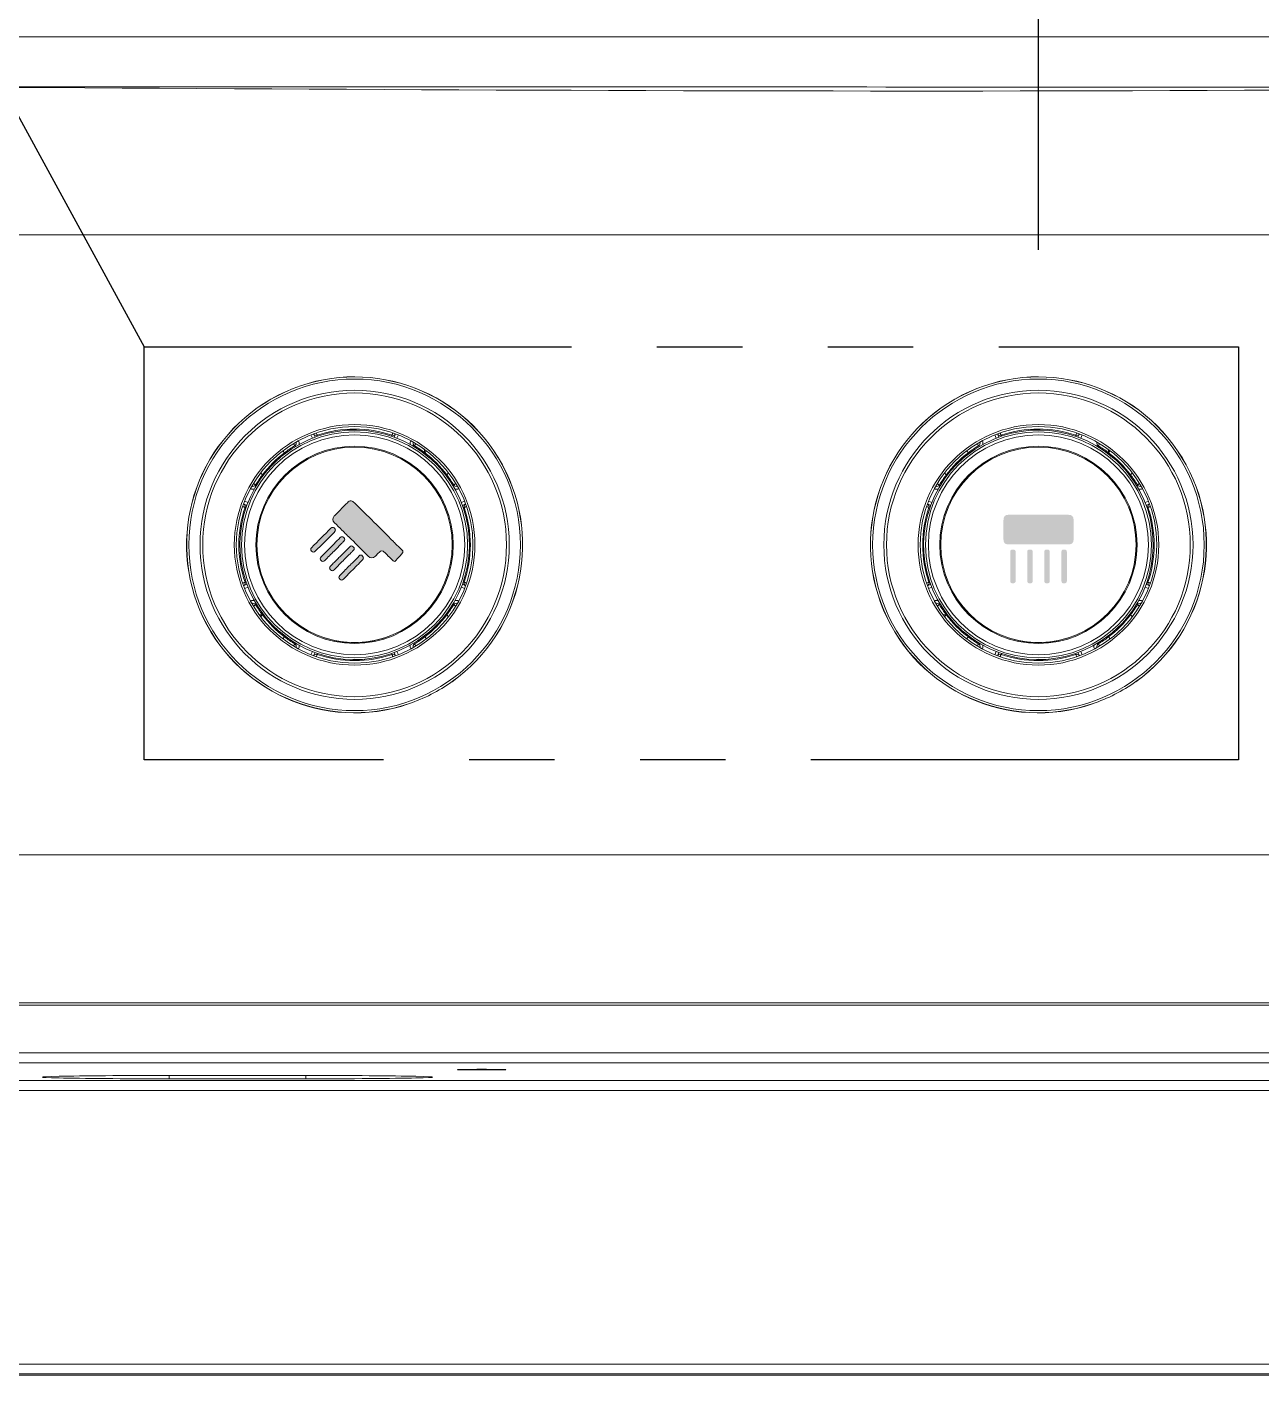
# Model space of a CAD drawing. Extents: x 3627 to 4221, y 1255 to 1675.
# Drawn here: x 3796.47 to 3821.74, y 1368.36 to 1395.96 of the extents above; entities that cross this region are included whole.
import ezdxf

# ---------------------------------------------------------------- set-up
doc = ezdxf.new("R2010")
doc.units = 0
doc.header["$LTSCALE"] = 7
doc.header["$MEASUREMENT"] = 0
doc.linetypes.add('CENTER', pattern=[2, 1.25, -0.25, 0.25, -0.25])
doc.linetypes.add('PHANTOM', pattern=[2.5, 1.25, -0.25, 0.25, -0.25, 0.25, -0.25])
doc.layers.get('0').update_dxf_attribs({"color": 2, "linetype": 'CONTINUOUS'})
doc.layers.add('D', color=2, linetype='CONTINUOUS')
doc.layers.add('레이어 1', color=7, linetype='CONTINUOUS')
doc.styles.add('GHS', font='romans', dxfattribs={"bigfont": 'ghs'})
doc.dimstyles.new('STANDARD$7', dxfattribs={"dimtxt": 3.5, "dimasz": 3, "dimexe": 1, "dimexo": 1, "dimgap": 1, "dimtad": 1, "dimdec": 4, "dimzin": 0, "dimdsep": 46, "dimtxsty": 'GHS', "dimcen": 1, "dimclrd": 256, "dimclre": 256, "dimclrt": 2, "dimadec": 4, "dimazin": 0, "dimtfac": 1, "dimtdec": 4, "dimtmove": 2, "dimatfit": 2, "dimfxl": 0, "dimtolj": 1, "dimtzin": 0, "dimlwd": -1, "dimlwe": -1, "dimarcsym": 0})

msp = doc.modelspace()

# ---------------------------------------------------------------- hatches: boundary and pattern name
at = {"layer": '레이어 1'}
h = msp.add_hatch(color=2, dxfattribs=at)
h.dxf.hatch_style = 2
edge = h.paths.add_edge_path()
edge.add_spline(control_points=[(3804.15, 1385.258), (3804.113, 1385.288), (3803.974, 1385.43), (3803.974, 1385.43), (3803.974, 1385.43), (3803.974, 1385.429), (3803.974, 1385.429), (3803.711, 1385.696), (3803.444, 1385.958), (3803.176, 1386.22), (3803.157, 1386.245), (3803.132, 1386.258), (3803.113, 1386.258), (3803.082, 1386.264), (3803.057, 1386.251), (3803.032, 1386.22), (3802.995, 1386.183), (3802.957, 1386.145), (3802.92, 1386.108), (3802.869, 1386.057), (3802.819, 1386.007), (3802.769, 1385.957), (3802.769, 1385.957), (3802.763, 1385.951), (3802.763, 1385.951), (3802.719, 1385.907), (3802.725, 1385.851), (3802.769, 1385.813), (3802.769, 1385.807), (3802.769, 1385.813), (3802.769, 1385.813), (3802.819, 1385.763), (3802.869, 1385.713), (3802.92, 1385.663), (3802.982, 1385.601), (3803.045, 1385.538), (3803.113, 1385.475), (3803.226, 1385.363), (3803.339, 1385.244), (3803.458, 1385.131), (3803.508, 1385.081), (3803.552, 1385.081), (3803.608, 1385.131), (3803.633, 1385.156), (3803.658, 1385.181), (3803.683, 1385.206), (3803.721, 1385.244), (3803.752, 1385.244), (3803.789, 1385.213), (3803.805, 1385.195), (3803.823, 1385.178), (3803.839, 1385.161), (3803.839, 1385.161), (3803.839, 1385.16), (3803.839, 1385.16), (3803.839, 1385.16), (3803.869, 1385.131), (3803.869, 1385.131), (3803.901, 1385.099), (3803.934, 1385.068), (3803.965, 1385.037), (3803.965, 1385.037), (3803.991, 1385), (3804.025, 1385.037), (3804.059, 1385.074), (3804.162, 1385.193), (3804.162, 1385.193), (3804.162, 1385.193), (3804.186, 1385.228), (3804.15, 1385.258)], knot_values=[0, 0, 0, 0, 1, 1, 1, 2, 2, 2, 3, 3, 3, 4, 4, 4, 5, 5, 5, 6, 6, 6, 7, 7, 7, 8, 8, 8, 9, 9, 9, 10, 10, 10, 11, 11, 11, 12, 12, 12, 13, 13, 13, 14, 14, 14, 15, 15, 15, 16, 16, 16, 17, 17, 17, 18, 18, 18, 19, 19, 19, 20, 20, 20, 21, 21, 21, 22, 22, 22, 23, 23, 23, 23], degree=3, periodic=0)
h = msp.add_hatch(color=2, dxfattribs=at)
h.dxf.hatch_style = 2
edge = h.paths.add_edge_path()
edge.add_spline(control_points=[(3802.769, 1385.626), (3802.794, 1385.651), (3802.794, 1385.676), (3802.769, 1385.701), (3802.769, 1385.701), (3802.763, 1385.707), (3802.763, 1385.707), (3802.738, 1385.726), (3802.719, 1385.719), (3802.694, 1385.701), (3802.563, 1385.569), (3802.431, 1385.438), (3802.3, 1385.3), (3802.275, 1385.275), (3802.275, 1385.256), (3802.3, 1385.231), (3802.331, 1385.2), (3802.35, 1385.2), (3802.375, 1385.231), (3802.506, 1385.356), (3802.632, 1385.488), (3802.763, 1385.613), (3802.763, 1385.619), (3802.769, 1385.619), (3802.769, 1385.626)], knot_values=[0, 0, 0, 0, 1, 1, 1, 2, 2, 2, 3, 3, 3, 4, 4, 4, 5, 5, 5, 6, 6, 6, 7, 7, 7, 8, 8, 8, 8], degree=3, periodic=0)
h = msp.add_hatch(color=2, dxfattribs=at)
h.dxf.hatch_style = 2
edge = h.paths.add_edge_path()
edge.add_spline(control_points=[(3817.704, 1384.572), (3817.704, 1384.572), (3817.704, 1384.572), (3817.704, 1384.572), (3817.744, 1384.572), (3817.764, 1384.585), (3817.764, 1384.624), (3817.764, 1384.822), (3817.764, 1385.013), (3817.764, 1385.211), (3817.764, 1385.251), (3817.744, 1385.264), (3817.704, 1385.264), (3817.704, 1385.264), (3817.704, 1385.264), (3817.704, 1385.264), (3817.704, 1385.264), (3817.704, 1384.572), (3817.704, 1384.572), (3817.704, 1384.572), (3817.704, 1384.572), (3817.704, 1384.572)], knot_values=[0, 0, 0, 0, 1, 1, 1, 2, 2, 2, 3, 3, 3, 4, 4, 4, 5, 5, 5, 6, 6, 6, 7, 7, 7, 7], degree=3, periodic=0)
edge = h.paths.add_edge_path()
edge.add_spline(control_points=[(3817.704, 1385.369), (3817.731, 1385.369), (3817.764, 1385.369), (3817.79, 1385.369), (3817.869, 1385.369), (3817.902, 1385.396), (3817.902, 1385.475), (3817.902, 1385.606), (3817.902, 1385.738), (3817.902, 1385.864), (3817.902, 1385.943), (3817.869, 1385.976), (3817.79, 1385.976), (3817.764, 1385.976), (3817.731, 1385.976), (3817.704, 1385.976), (3817.704, 1385.976), (3817.704, 1385.369), (3817.704, 1385.369)], knot_values=[0, 0, 0, 0, 1, 1, 1, 2, 2, 2, 3, 3, 3, 4, 4, 4, 5, 5, 5, 6, 6, 6, 6], degree=3, periodic=0)
edge = h.paths.add_edge_path()
edge.add_spline(control_points=[(3817.704, 1385.976), (3817.704, 1385.976), (3817.704, 1385.369), (3817.704, 1385.369), (3817.586, 1385.369), (3817.474, 1385.369), (3817.355, 1385.369), (3817.355, 1385.369), (3817.355, 1385.976), (3817.355, 1385.976), (3817.474, 1385.976), (3817.586, 1385.976), (3817.704, 1385.976), (3817.704, 1385.976), (3817.704, 1385.976), (3817.704, 1385.976)], knot_values=[0, 0, 0, 0, 1, 1, 1, 2, 2, 2, 3, 3, 3, 4, 4, 4, 5, 5, 5, 5], degree=3, periodic=0)
edge = h.paths.add_edge_path()
edge.add_spline(control_points=[(3817.704, 1385.264), (3817.704, 1385.264), (3817.704, 1384.572), (3817.704, 1384.572), (3817.665, 1384.572), (3817.652, 1384.585), (3817.652, 1384.624), (3817.652, 1384.822), (3817.652, 1385.013), (3817.652, 1385.211), (3817.652, 1385.251), (3817.665, 1385.264), (3817.704, 1385.264), (3817.704, 1385.264), (3817.704, 1385.264), (3817.704, 1385.264)], knot_values=[0, 0, 0, 0, 1, 1, 1, 2, 2, 2, 3, 3, 3, 4, 4, 4, 5, 5, 5, 5], degree=3, periodic=0)
edge = h.paths.add_edge_path()
edge.add_spline(control_points=[(3817.355, 1384.572), (3817.355, 1384.572), (3817.355, 1385.264), (3817.355, 1385.264), (3817.355, 1385.264), (3817.355, 1385.264), (3817.355, 1385.264), (3817.395, 1385.264), (3817.414, 1385.251), (3817.414, 1385.211), (3817.414, 1385.013), (3817.414, 1384.822), (3817.414, 1384.624), (3817.414, 1384.585), (3817.395, 1384.572), (3817.355, 1384.572), (3817.355, 1384.572), (3817.355, 1384.572), (3817.355, 1384.572)], knot_values=[0, 0, 0, 0, 1, 1, 1, 2, 2, 2, 3, 3, 3, 4, 4, 4, 5, 5, 5, 6, 6, 6, 6], degree=3, periodic=0)
edge = h.paths.add_edge_path()
edge.add_spline(control_points=[(3817.355, 1385.976), (3817.355, 1385.976), (3817.355, 1385.369), (3817.355, 1385.369), (3817.243, 1385.369), (3817.124, 1385.369), (3817.006, 1385.369), (3817.006, 1385.369), (3817.006, 1385.976), (3817.006, 1385.976), (3817.124, 1385.976), (3817.243, 1385.976), (3817.355, 1385.976), (3817.355, 1385.976), (3817.355, 1385.976), (3817.355, 1385.976)], knot_values=[0, 0, 0, 0, 1, 1, 1, 2, 2, 2, 3, 3, 3, 4, 4, 4, 5, 5, 5, 5], degree=3, periodic=0)
edge = h.paths.add_edge_path()
edge.add_spline(control_points=[(3817.355, 1385.264), (3817.355, 1385.264), (3817.355, 1384.572), (3817.355, 1384.572), (3817.315, 1384.572), (3817.302, 1384.585), (3817.302, 1384.624), (3817.302, 1384.822), (3817.302, 1385.013), (3817.302, 1385.211), (3817.302, 1385.251), (3817.315, 1385.264), (3817.355, 1385.264), (3817.355, 1385.264), (3817.355, 1385.264), (3817.355, 1385.264)], knot_values=[0, 0, 0, 0, 1, 1, 1, 2, 2, 2, 3, 3, 3, 4, 4, 4, 5, 5, 5, 5], degree=3, periodic=0)
edge = h.paths.add_edge_path()
edge.add_spline(control_points=[(3817.006, 1384.572), (3817.006, 1384.572), (3817.006, 1385.264), (3817.006, 1385.264), (3817.045, 1385.264), (3817.065, 1385.251), (3817.065, 1385.211), (3817.065, 1385.013), (3817.065, 1384.822), (3817.065, 1384.624), (3817.065, 1384.585), (3817.045, 1384.572), (3817.006, 1384.572)], knot_values=[0, 0, 0, 0, 1, 1, 1, 2, 2, 2, 3, 3, 3, 4, 4, 4, 4], degree=3, periodic=0)
edge = h.paths.add_edge_path()
edge.add_spline(control_points=[(3816.656, 1384.572), (3816.696, 1384.572), (3816.716, 1384.585), (3816.716, 1384.624), (3816.716, 1384.822), (3816.716, 1385.013), (3816.716, 1385.211), (3816.716, 1385.251), (3816.696, 1385.264), (3816.656, 1385.264), (3816.656, 1385.264), (3816.656, 1384.572), (3816.656, 1384.572), (3816.656, 1384.572), (3816.656, 1384.572), (3816.656, 1384.572)], knot_values=[0, 0, 0, 0, 1, 1, 1, 2, 2, 2, 3, 3, 3, 4, 4, 4, 5, 5, 5, 5], degree=3, periodic=0)
edge = h.paths.add_edge_path()
edge.add_spline(control_points=[(3817.006, 1385.976), (3817.006, 1385.976), (3817.006, 1385.369), (3817.006, 1385.369), (3816.894, 1385.369), (3816.775, 1385.369), (3816.656, 1385.369), (3816.656, 1385.369), (3816.656, 1385.976), (3816.656, 1385.976), (3816.775, 1385.976), (3816.894, 1385.976), (3817.006, 1385.976), (3817.006, 1385.976), (3817.006, 1385.976), (3817.006, 1385.976)], knot_values=[0, 0, 0, 0, 1, 1, 1, 2, 2, 2, 3, 3, 3, 4, 4, 4, 5, 5, 5, 5], degree=3, periodic=0)
edge = h.paths.add_edge_path()
edge.add_spline(control_points=[(3817.006, 1385.264), (3817.006, 1385.264), (3817.006, 1384.572), (3817.006, 1384.572), (3816.966, 1384.572), (3816.953, 1384.585), (3816.953, 1384.624), (3816.953, 1384.822), (3816.953, 1385.013), (3816.953, 1385.211), (3816.953, 1385.251), (3816.966, 1385.264), (3817.006, 1385.264), (3817.006, 1385.264), (3817.006, 1385.264), (3817.006, 1385.264)], knot_values=[0, 0, 0, 0, 1, 1, 1, 2, 2, 2, 3, 3, 3, 4, 4, 4, 5, 5, 5, 5], degree=3, periodic=0)
edge = h.paths.add_edge_path()
edge.add_spline(control_points=[(3816.604, 1385.211), (3816.604, 1385.013), (3816.604, 1384.822), (3816.604, 1384.624), (3816.604, 1384.585), (3816.617, 1384.572), (3816.656, 1384.572), (3816.656, 1384.572), (3816.656, 1385.264), (3816.656, 1385.264), (3816.617, 1385.264), (3816.604, 1385.251), (3816.604, 1385.211), (3816.604, 1385.211), (3816.604, 1385.211), (3816.604, 1385.211)], knot_values=[0, 0, 0, 0, 1, 1, 1, 2, 2, 2, 3, 3, 3, 4, 4, 4, 5, 5, 5, 5], degree=3, periodic=0)
edge = h.paths.add_edge_path()
edge.add_spline(control_points=[(3816.656, 1385.976), (3816.63, 1385.976), (3816.604, 1385.976), (3816.571, 1385.976), (3816.498, 1385.976), (3816.465, 1385.943), (3816.465, 1385.864), (3816.465, 1385.738), (3816.465, 1385.606), (3816.465, 1385.475), (3816.465, 1385.396), (3816.498, 1385.369), (3816.571, 1385.369), (3816.604, 1385.369), (3816.63, 1385.369), (3816.656, 1385.369), (3816.656, 1385.369), (3816.656, 1385.976), (3816.656, 1385.976)], knot_values=[0, 0, 0, 0, 1, 1, 1, 2, 2, 2, 3, 3, 3, 4, 4, 4, 5, 5, 5, 6, 6, 6, 6], degree=3, periodic=0)
h = msp.add_hatch(color=2, dxfattribs=at)
h.dxf.hatch_style = 2
edge = h.paths.add_edge_path()
edge.add_spline(control_points=[(3802.92, 1385.394), (3802.932, 1385.407), (3802.951, 1385.419), (3802.963, 1385.438), (3802.988, 1385.463), (3802.988, 1385.482), (3802.963, 1385.507), (3802.945, 1385.525), (3802.932, 1385.532), (3802.92, 1385.525), (3802.907, 1385.525), (3802.901, 1385.519), (3802.888, 1385.507), (3802.844, 1385.469), (3802.801, 1385.425), (3802.763, 1385.382), (3802.669, 1385.294), (3802.582, 1385.2), (3802.494, 1385.112), (3802.469, 1385.087), (3802.469, 1385.062), (3802.494, 1385.037), (3802.519, 1385.012), (3802.544, 1385.012), (3802.569, 1385.037), (3802.632, 1385.106), (3802.694, 1385.169), (3802.763, 1385.231), (3802.813, 1385.288), (3802.869, 1385.338), (3802.92, 1385.394)], knot_values=[0, 0, 0, 0, 1, 1, 1, 2, 2, 2, 3, 3, 3, 4, 4, 4, 5, 5, 5, 6, 6, 6, 7, 7, 7, 8, 8, 8, 9, 9, 9, 10, 10, 10, 10], degree=3, periodic=0)
h = msp.add_hatch(color=2, dxfattribs=at)
h.dxf.hatch_style = 2
edge = h.paths.add_edge_path()
edge.add_spline(control_points=[(3803.113, 1385.2), (3803.126, 1385.219), (3803.139, 1385.231), (3803.151, 1385.244), (3803.182, 1385.269), (3803.182, 1385.294), (3803.151, 1385.319), (3803.139, 1385.331), (3803.126, 1385.338), (3803.113, 1385.338), (3803.101, 1385.338), (3803.088, 1385.331), (3803.082, 1385.319), (3803.026, 1385.263), (3802.976, 1385.213), (3802.92, 1385.156), (3802.869, 1385.106), (3802.813, 1385.05), (3802.763, 1385), (3802.738, 1384.975), (3802.713, 1384.95), (3802.688, 1384.925), (3802.663, 1384.893), (3802.663, 1384.875), (3802.688, 1384.85), (3802.713, 1384.824), (3802.732, 1384.824), (3802.763, 1384.85), (3802.813, 1384.9), (3802.869, 1384.956), (3802.92, 1385.012), (3802.982, 1385.075), (3803.045, 1385.137), (3803.113, 1385.2)], knot_values=[0, 0, 0, 0, 1, 1, 1, 2, 2, 2, 3, 3, 3, 4, 4, 4, 5, 5, 5, 6, 6, 6, 7, 7, 7, 8, 8, 8, 9, 9, 9, 10, 10, 10, 11, 11, 11, 11], degree=3, periodic=0)
h = msp.add_hatch(color=2, dxfattribs=at)
h.dxf.hatch_style = 2
edge = h.paths.add_edge_path()
edge.add_spline(control_points=[(3803.27, 1385.131), (3803.22, 1385.075), (3803.164, 1385.019), (3803.113, 1384.968), (3803.045, 1384.906), (3802.982, 1384.837), (3802.92, 1384.774), (3802.907, 1384.762), (3802.894, 1384.749), (3802.876, 1384.731), (3802.851, 1384.706), (3802.851, 1384.687), (3802.876, 1384.656), (3802.894, 1384.643), (3802.907, 1384.637), (3802.92, 1384.637), (3802.932, 1384.643), (3802.938, 1384.649), (3802.951, 1384.656), (3803.007, 1384.712), (3803.057, 1384.768), (3803.113, 1384.818), (3803.189, 1384.9), (3803.27, 1384.975), (3803.345, 1385.056), (3803.37, 1385.081), (3803.37, 1385.1), (3803.345, 1385.131), (3803.32, 1385.156), (3803.295, 1385.156), (3803.27, 1385.131)], knot_values=[0, 0, 0, 0, 1, 1, 1, 2, 2, 2, 3, 3, 3, 4, 4, 4, 5, 5, 5, 6, 6, 6, 7, 7, 7, 8, 8, 8, 9, 9, 9, 10, 10, 10, 10], degree=3, periodic=0)

# ---------------------------------------------------------------- linework, layer by layer
at = {"color": 1, "linetype": 'CENTER', "lineweight": 30}
msp.add_line((3817.181, 1391.404), (3817.181, 1405.239), dxfattribs=at)
at = {"color": 7, "linetype": 'Continuous', "lineweight": 15}
for p, q in [((3841.781, 1395.764), (3759.783, 1395.764)), ((3832.89, 1391.71), (3759.783, 1391.71)), ((3802.373, 1387.566), (3802.342, 1387.633)), ((3804.02, 1387.633), (3803.99, 1387.566)), ((3816.373, 1387.566), (3816.342, 1387.633)), ((3818.02, 1387.633), (3817.99, 1387.566)), ((3801.747, 1387.247), (3801.71, 1387.284)), ((3801.761, 1387.257), (3801.775, 1387.243)), ((3804.653, 1387.284), (3804.616, 1387.247)), ((3804.647, 1387.197), (3804.662, 1387.211)), ((3815.747, 1387.247), (3815.71, 1387.284)), ((3815.761, 1387.257), (3815.775, 1387.243)), ((3818.653, 1387.284), (3818.616, 1387.247)), ((3818.647, 1387.197), (3818.662, 1387.211)), ((3801.257, 1386.832), (3801.295, 1386.794)), ((3801.345, 1386.826), (3801.331, 1386.84)), ((3805.068, 1386.794), (3805.106, 1386.832)), ((3815.257, 1386.832), (3815.295, 1386.794)), ((3815.345, 1386.826), (3815.331, 1386.84)), ((3819.068, 1386.794), (3819.106, 1386.832)), ((3805.079, 1386.78), (3805.064, 1386.766)), ((3819.079, 1386.78), (3819.064, 1386.766)), ((3800.909, 1386.199), (3800.975, 1386.168)), ((3805.388, 1386.168), (3805.454, 1386.199)), ((3814.909, 1386.199), (3814.975, 1386.168)), ((3819.388, 1386.168), (3819.454, 1386.199)), ((3800.975, 1384.552), (3800.909, 1384.521)), ((3805.454, 1384.521), (3805.388, 1384.552)), ((3814.975, 1384.552), (3814.909, 1384.521)), ((3819.454, 1384.521), (3819.388, 1384.552)), ((3801.295, 1383.926), (3801.257, 1383.888)), ((3801.284, 1383.939), (3801.299, 1383.953)), ((3805.018, 1383.894), (3805.032, 1383.88)), ((3805.106, 1383.888), (3805.068, 1383.926)), ((3815.295, 1383.926), (3815.257, 1383.888)), ((3815.284, 1383.939), (3815.299, 1383.953)), ((3819.018, 1383.894), (3819.032, 1383.88)), ((3819.106, 1383.888), (3819.068, 1383.926)), ((3801.715, 1383.523), (3801.701, 1383.509)), ((3815.715, 1383.523), (3815.701, 1383.509)), ((3801.71, 1383.436), (3801.747, 1383.473)), ((3804.602, 1383.463), (3804.588, 1383.477)), ((3804.616, 1383.473), (3804.653, 1383.436)), ((3815.71, 1383.436), (3815.747, 1383.473)), ((3818.602, 1383.463), (3818.588, 1383.477)), ((3818.616, 1383.473), (3818.653, 1383.436)), ((3802.342, 1383.087), (3802.373, 1383.153)), ((3803.99, 1383.153), (3804.02, 1383.087)), ((3816.342, 1383.087), (3816.373, 1383.153)), ((3817.99, 1383.153), (3818.02, 1383.087)), ((3805.175, 1382.559), (3805.175, 1382.56)), ((3805.175, 1382.559), (3805.176, 1382.557)), ((3819.175, 1382.559), (3819.175, 1382.56)), ((3819.175, 1382.559), (3819.176, 1382.557)), ((3804.285, 1382.104), (3804.285, 1382.103)), ((3804.286, 1382.102), (3804.285, 1382.103)), ((3818.285, 1382.104), (3818.285, 1382.103)), ((3818.286, 1382.102), (3818.285, 1382.103)), ((3759.783, 1379.01), (3829.21, 1379.01)), ((3759.783, 1375.979), (3829.417, 1375.979)), ((3829.421, 1375.937), (3759.783, 1375.937)), ((3759.783, 1374.955), (3829.514, 1374.955)), ((3829.533, 1374.756), (3759.783, 1374.756)), ((3799.382, 1374.494), (3802.182, 1374.494)), ((3802.182, 1374.426), (3799.382, 1374.426)), ((3759.783, 1374.389), (3829.568, 1374.389)), ((3829.589, 1374.189), (3759.783, 1374.189)), ((3837.382, 1368.36), (3761.583, 1368.36)), ((3761.606, 1368.584), (3837.382, 1368.584)), ((3837.382, 1368.384), (3761.606, 1368.384))]:
    msp.add_line(p, q, dxfattribs=at)
at = {"color": 8, "linetype": 'Continuous', "lineweight": 15}
for p, q in [((3802.032, 1387.493), (3802.033, 1387.49)), ((3802.317, 1387.545), (3802.286, 1387.611)), ((3802.421, 1387.605), (3802.43, 1387.586)), ((3803.933, 1387.586), (3803.941, 1387.605)), ((3804.077, 1387.611), (3804.046, 1387.545)), ((3804.329, 1387.49), (3804.33, 1387.493)), ((3816.032, 1387.493), (3816.033, 1387.49)), ((3816.317, 1387.545), (3816.286, 1387.611)), ((3816.421, 1387.605), (3816.43, 1387.586)), ((3817.933, 1387.586), (3817.941, 1387.605)), ((3818.077, 1387.611), (3818.046, 1387.545)), ((3801.727, 1387.206), (3801.713, 1387.22)), ((3804.708, 1387.172), (3804.694, 1387.158)), ((3815.727, 1387.206), (3815.713, 1387.22)), ((3818.708, 1387.172), (3818.694, 1387.158)), ((3801.369, 1386.887), (3801.383, 1386.872)), ((3805.027, 1386.814), (3805.042, 1386.828)), ((3815.369, 1386.887), (3815.383, 1386.872)), ((3819.027, 1386.814), (3819.042, 1386.828)), ((3801.051, 1386.508), (3801.049, 1386.509)), ((3805.314, 1386.509), (3805.312, 1386.508)), ((3815.051, 1386.508), (3815.049, 1386.509)), ((3819.314, 1386.509), (3819.312, 1386.508)), ((3800.93, 1386.255), (3800.996, 1386.224)), ((3800.955, 1386.111), (3800.936, 1386.12)), ((3805.367, 1386.224), (3805.433, 1386.255)), ((3805.426, 1386.12), (3805.408, 1386.111)), ((3814.93, 1386.255), (3814.996, 1386.224)), ((3814.955, 1386.111), (3814.936, 1386.12)), ((3819.367, 1386.224), (3819.433, 1386.255)), ((3819.426, 1386.12), (3819.408, 1386.111)), ((3800.996, 1384.495), (3800.93, 1384.465)), ((3800.936, 1384.6), (3800.955, 1384.608)), ((3805.433, 1384.465), (3805.367, 1384.495)), ((3805.408, 1384.608), (3805.426, 1384.6)), ((3814.996, 1384.495), (3814.93, 1384.465)), ((3814.936, 1384.6), (3814.955, 1384.608)), ((3819.433, 1384.465), (3819.367, 1384.495)), ((3819.408, 1384.608), (3819.426, 1384.6)), ((3801.049, 1384.211), (3801.051, 1384.212)), ((3805.312, 1384.212), (3805.314, 1384.211)), ((3815.049, 1384.211), (3815.051, 1384.212)), ((3819.312, 1384.212), (3819.314, 1384.211)), ((3801.335, 1383.906), (3801.321, 1383.892)), ((3804.994, 1383.833), (3804.98, 1383.847)), ((3815.335, 1383.906), (3815.321, 1383.892)), ((3818.994, 1383.833), (3818.98, 1383.847)), ((3801.654, 1383.547), (3801.669, 1383.561)), ((3804.636, 1383.514), (3804.65, 1383.499)), ((3815.654, 1383.547), (3815.669, 1383.561)), ((3818.636, 1383.514), (3818.65, 1383.499)), ((3802.033, 1383.229), (3802.032, 1383.227)), ((3802.286, 1383.109), (3802.317, 1383.175)), ((3802.43, 1383.133), (3802.421, 1383.115)), ((3803.941, 1383.115), (3803.933, 1383.133)), ((3804.046, 1383.175), (3804.077, 1383.109)), ((3804.33, 1383.227), (3804.329, 1383.229)), ((3816.033, 1383.229), (3816.032, 1383.227)), ((3816.286, 1383.109), (3816.317, 1383.175)), ((3816.43, 1383.133), (3816.421, 1383.115)), ((3817.941, 1383.115), (3817.933, 1383.133)), ((3818.046, 1383.175), (3818.077, 1383.109)), ((3818.33, 1383.227), (3818.329, 1383.229)), ((3799.382, 1374.426), (3799.382, 1374.494)), ((3802.182, 1374.426), (3802.182, 1374.494))]:
    msp.add_line(p, q, dxfattribs=at)
at = {"color": 8, "linetype": 'Continuous', "lineweight": 15, "flags": 128}
for points in [[(3802.398, 1387.652), (3802.4, 1387.648), (3802.403, 1387.638), (3802.407, 1387.628), (3802.41, 1387.619), (3802.412, 1387.612), (3802.414, 1387.607), (3802.415, 1387.604), (3802.415, 1387.603)], [(3803.964, 1387.652), (3803.963, 1387.648), (3803.959, 1387.638), (3803.956, 1387.628), (3803.953, 1387.619), (3803.951, 1387.612), (3803.949, 1387.607), (3803.948, 1387.604), (3803.947, 1387.603)], [(3816.398, 1387.652), (3816.4, 1387.648), (3816.403, 1387.638), (3816.407, 1387.628), (3816.41, 1387.619), (3816.412, 1387.612), (3816.414, 1387.607), (3816.415, 1387.604), (3816.415, 1387.603)], [(3817.964, 1387.652), (3817.963, 1387.648), (3817.959, 1387.638), (3817.956, 1387.628), (3817.953, 1387.619), (3817.951, 1387.612), (3817.949, 1387.607), (3817.948, 1387.604), (3817.947, 1387.603)], [(3801.928, 1387.433), (3801.931, 1387.43), (3801.937, 1387.42), (3801.942, 1387.411), (3801.947, 1387.403), (3801.95, 1387.397), (3801.953, 1387.392), (3801.955, 1387.389), (3801.956, 1387.388)], [(3801.956, 1387.388), (3801.956, 1387.387), (3801.958, 1387.384), (3801.961, 1387.38), (3801.965, 1387.373), (3801.966, 1387.371)], [(3801.998, 1387.474), (3802.003, 1387.476), (3802.013, 1387.481), (3802.023, 1387.485), (3802.033, 1387.49)], [(3804.365, 1387.474), (3804.36, 1387.476), (3804.35, 1387.481), (3804.34, 1387.485), (3804.329, 1387.49)], [(3804.407, 1387.388), (3804.406, 1387.387), (3804.405, 1387.384), (3804.402, 1387.38), (3804.398, 1387.373), (3804.397, 1387.371)], [(3804.407, 1387.388), (3804.408, 1387.389), (3804.409, 1387.392), (3804.412, 1387.397), (3804.416, 1387.403), (3804.421, 1387.411), (3804.426, 1387.42), (3804.432, 1387.43), (3804.434, 1387.433)], [(3815.928, 1387.433), (3815.931, 1387.43), (3815.937, 1387.42), (3815.942, 1387.411), (3815.947, 1387.403), (3815.95, 1387.397), (3815.953, 1387.392), (3815.955, 1387.389), (3815.956, 1387.388)], [(3815.956, 1387.388), (3815.956, 1387.387), (3815.958, 1387.384), (3815.961, 1387.38), (3815.965, 1387.373), (3815.966, 1387.371)], [(3815.998, 1387.474), (3816.003, 1387.476), (3816.013, 1387.481), (3816.023, 1387.485), (3816.033, 1387.49)], [(3818.407, 1387.388), (3818.406, 1387.387), (3818.405, 1387.384), (3818.402, 1387.38), (3818.398, 1387.373), (3818.397, 1387.371)], [(3818.407, 1387.388), (3818.408, 1387.389), (3818.409, 1387.392), (3818.412, 1387.397), (3818.416, 1387.403), (3818.421, 1387.411), (3818.426, 1387.42), (3818.432, 1387.43), (3818.434, 1387.433)], [(3801.153, 1386.586), (3801.152, 1386.586), (3801.149, 1386.588), (3801.144, 1386.591), (3801.138, 1386.595), (3801.13, 1386.599), (3801.121, 1386.605), (3801.112, 1386.611), (3801.108, 1386.613)], [(3801.153, 1386.586), (3801.154, 1386.585), (3801.157, 1386.583), (3801.162, 1386.58), (3801.168, 1386.576), (3801.17, 1386.575)], [(3805.21, 1386.586), (3805.209, 1386.585), (3805.206, 1386.583), (3805.201, 1386.58), (3805.195, 1386.576), (3805.193, 1386.575)], [(3805.255, 1386.613), (3805.251, 1386.611), (3805.242, 1386.605), (3805.233, 1386.599), (3805.225, 1386.595), (3805.218, 1386.591), (3805.214, 1386.588), (3805.211, 1386.586), (3805.21, 1386.586)], [(3815.153, 1386.586), (3815.152, 1386.586), (3815.149, 1386.588), (3815.144, 1386.591), (3815.138, 1386.595), (3815.13, 1386.599), (3815.121, 1386.605), (3815.112, 1386.611), (3815.108, 1386.613)], [(3815.153, 1386.586), (3815.154, 1386.585), (3815.157, 1386.583), (3815.162, 1386.58), (3815.168, 1386.576), (3815.17, 1386.575)], [(3819.21, 1386.586), (3819.209, 1386.585), (3819.206, 1386.583), (3819.201, 1386.58), (3819.195, 1386.576), (3819.193, 1386.575)], [(3819.255, 1386.613), (3819.251, 1386.611), (3819.242, 1386.605), (3819.233, 1386.599), (3819.225, 1386.595), (3819.218, 1386.591), (3819.214, 1386.588), (3819.211, 1386.586), (3819.21, 1386.586)], [(3801.067, 1386.543), (3801.065, 1386.538), (3801.061, 1386.529), (3801.056, 1386.518), (3801.051, 1386.508)], [(3805.295, 1386.543), (3805.298, 1386.538), (3805.302, 1386.529), (3805.307, 1386.518), (3805.312, 1386.508)], [(3815.067, 1386.543), (3815.065, 1386.538), (3815.061, 1386.529), (3815.056, 1386.518), (3815.051, 1386.508)], [(3819.295, 1386.543), (3819.298, 1386.538), (3819.302, 1386.529), (3819.307, 1386.518), (3819.312, 1386.508)], [(3800.889, 1386.143), (3800.893, 1386.142), (3800.904, 1386.138), (3800.913, 1386.135), (3800.922, 1386.132), (3800.929, 1386.129), (3800.934, 1386.127), (3800.937, 1386.126), (3800.939, 1386.126)], [(3805.424, 1386.126), (3805.425, 1386.126), (3805.428, 1386.127), (3805.434, 1386.129), (3805.441, 1386.132), (3805.449, 1386.135), (3805.459, 1386.138), (3805.47, 1386.142), (3805.474, 1386.143)], [(3814.889, 1386.143), (3814.893, 1386.142), (3814.904, 1386.138), (3814.913, 1386.135), (3814.922, 1386.132), (3814.929, 1386.129), (3814.934, 1386.127), (3814.937, 1386.126), (3814.939, 1386.126)], [(3819.424, 1386.126), (3819.425, 1386.126), (3819.428, 1386.127), (3819.434, 1386.129), (3819.441, 1386.132), (3819.449, 1386.135), (3819.459, 1386.138), (3819.47, 1386.142), (3819.474, 1386.143)], [(3800.889, 1384.577), (3800.893, 1384.578), (3800.904, 1384.582), (3800.913, 1384.585), (3800.922, 1384.588), (3800.929, 1384.591), (3800.934, 1384.592), (3800.937, 1384.593), (3800.939, 1384.594)], [(3805.424, 1384.594), (3805.425, 1384.593), (3805.428, 1384.592), (3805.434, 1384.591), (3805.441, 1384.588), (3805.449, 1384.585), (3805.459, 1384.582), (3805.47, 1384.578), (3805.474, 1384.577)], [(3814.889, 1384.577), (3814.893, 1384.578), (3814.904, 1384.582), (3814.913, 1384.585), (3814.922, 1384.588), (3814.929, 1384.591), (3814.934, 1384.592), (3814.937, 1384.593), (3814.939, 1384.594)], [(3819.424, 1384.594), (3819.425, 1384.593), (3819.428, 1384.592), (3819.434, 1384.591), (3819.441, 1384.588), (3819.449, 1384.585), (3819.459, 1384.582), (3819.47, 1384.578), (3819.474, 1384.577)], [(3801.051, 1384.212), (3801.056, 1384.201), (3801.061, 1384.191), (3801.065, 1384.182), (3801.067, 1384.177)], [(3801.108, 1384.107), (3801.112, 1384.109), (3801.121, 1384.115), (3801.13, 1384.12), (3801.138, 1384.125), (3801.144, 1384.129), (3801.149, 1384.132), (3801.152, 1384.134), (3801.153, 1384.134)], [(3801.17, 1384.145), (3801.168, 1384.143), (3801.162, 1384.139), (3801.157, 1384.137), (3801.154, 1384.135), (3801.153, 1384.134)], [(3805.193, 1384.145), (3805.195, 1384.143), (3805.201, 1384.139), (3805.206, 1384.137), (3805.209, 1384.135), (3805.21, 1384.134)], [(3805.21, 1384.134), (3805.211, 1384.134), (3805.214, 1384.132), (3805.218, 1384.129), (3805.225, 1384.125), (3805.233, 1384.12), (3805.242, 1384.115), (3805.251, 1384.109), (3805.255, 1384.107)], [(3805.312, 1384.212), (3805.307, 1384.201), (3805.302, 1384.191), (3805.298, 1384.182), (3805.295, 1384.177)], [(3815.051, 1384.212), (3815.056, 1384.201), (3815.061, 1384.191), (3815.065, 1384.182), (3815.067, 1384.177)], [(3815.108, 1384.107), (3815.112, 1384.109), (3815.121, 1384.115), (3815.13, 1384.12), (3815.138, 1384.125), (3815.144, 1384.129), (3815.149, 1384.132), (3815.152, 1384.134), (3815.153, 1384.134)], [(3815.17, 1384.145), (3815.168, 1384.143), (3815.162, 1384.139), (3815.157, 1384.137), (3815.154, 1384.135), (3815.153, 1384.134)], [(3819.193, 1384.145), (3819.195, 1384.143), (3819.201, 1384.139), (3819.206, 1384.137), (3819.209, 1384.135), (3819.21, 1384.134)], [(3819.21, 1384.134), (3819.211, 1384.134), (3819.214, 1384.132), (3819.218, 1384.129), (3819.225, 1384.125), (3819.233, 1384.12), (3819.242, 1384.115), (3819.251, 1384.109), (3819.255, 1384.107)], [(3819.312, 1384.212), (3819.307, 1384.201), (3819.302, 1384.191), (3819.298, 1384.182), (3819.295, 1384.177)], [(3801.956, 1383.331), (3801.955, 1383.33), (3801.953, 1383.328), (3801.95, 1383.323), (3801.947, 1383.316), (3801.942, 1383.309), (3801.937, 1383.3), (3801.931, 1383.29), (3801.928, 1383.286)], [(3801.966, 1383.349), (3801.965, 1383.346), (3801.961, 1383.34), (3801.958, 1383.335), (3801.956, 1383.332), (3801.956, 1383.331)], [(3802.033, 1383.229), (3802.023, 1383.234), (3802.013, 1383.239), (3802.003, 1383.243), (3801.998, 1383.246)], [(3804.329, 1383.229), (3804.34, 1383.234), (3804.35, 1383.239), (3804.36, 1383.243), (3804.365, 1383.246)], [(3804.397, 1383.349), (3804.398, 1383.346), (3804.402, 1383.34), (3804.405, 1383.335), (3804.406, 1383.332), (3804.407, 1383.331)], [(3804.434, 1383.286), (3804.432, 1383.29), (3804.426, 1383.3), (3804.421, 1383.309), (3804.416, 1383.316), (3804.412, 1383.323), (3804.409, 1383.328), (3804.408, 1383.33), (3804.407, 1383.331)], [(3815.956, 1383.331), (3815.955, 1383.33), (3815.953, 1383.328), (3815.95, 1383.323), (3815.947, 1383.316), (3815.942, 1383.309), (3815.937, 1383.3), (3815.931, 1383.29), (3815.928, 1383.286)], [(3815.966, 1383.349), (3815.965, 1383.346), (3815.961, 1383.34), (3815.958, 1383.335), (3815.956, 1383.332), (3815.956, 1383.331)], [(3816.033, 1383.229), (3816.023, 1383.234), (3816.013, 1383.239), (3816.003, 1383.243), (3815.998, 1383.246)], [(3818.329, 1383.229), (3818.34, 1383.234), (3818.35, 1383.239), (3818.36, 1383.243), (3818.365, 1383.246)], [(3818.397, 1383.349), (3818.398, 1383.346), (3818.402, 1383.34), (3818.405, 1383.335), (3818.406, 1383.332), (3818.407, 1383.331)], [(3818.434, 1383.286), (3818.432, 1383.29), (3818.426, 1383.3), (3818.421, 1383.309), (3818.416, 1383.316), (3818.412, 1383.323), (3818.409, 1383.328), (3818.408, 1383.33), (3818.407, 1383.331)], [(3802.415, 1383.117), (3802.415, 1383.116), (3802.414, 1383.113), (3802.412, 1383.108), (3802.41, 1383.1), (3802.407, 1383.092), (3802.403, 1383.082), (3802.4, 1383.071), (3802.398, 1383.067)], [(3803.947, 1383.117), (3803.948, 1383.116), (3803.949, 1383.113), (3803.951, 1383.108), (3803.953, 1383.1), (3803.956, 1383.092), (3803.959, 1383.082), (3803.963, 1383.071), (3803.964, 1383.067)], [(3816.415, 1383.117), (3816.415, 1383.116), (3816.414, 1383.113), (3816.412, 1383.108), (3816.41, 1383.1), (3816.407, 1383.092), (3816.403, 1383.082), (3816.4, 1383.071), (3816.398, 1383.067)], [(3817.947, 1383.117), (3817.948, 1383.116), (3817.949, 1383.113), (3817.951, 1383.108), (3817.953, 1383.1), (3817.956, 1383.092), (3817.959, 1383.082), (3817.963, 1383.071), (3817.964, 1383.067)]]:
    msp.add_lwpolyline(points, dxfattribs=at)
at = {"color": 7, "linetype": 'Continuous', "lineweight": 15}
for centre, radius in [((3803.181, 1385.36), 3.394), ((3817.181, 1385.36), 3.394), ((3803.181, 1385.36), 3.165), ((3817.181, 1385.36), 3.165), ((3803.181, 1385.36), 3.11), ((3817.181, 1385.36), 3.11), ((3803.181, 1385.36), 2.463), ((3803.181, 1385.36), 2.423), ((3803.181, 1385.36), 2.313), ((3817.181, 1385.36), 2.463), ((3817.181, 1385.36), 2.423), ((3817.181, 1385.36), 2.313), ((3803.181, 1385.36), 2.253), ((3803.181, 1385.36), 2.02), ((3817.181, 1385.36), 2.253), ((3817.181, 1385.36), 2.02), ((3803.181, 1385.36), 2), ((3817.181, 1385.36), 2)]:
    msp.add_circle(centre, radius, dxfattribs=at)
for centre, radius, start, end in [((3803.181, 1385.36), 3.44, 305.4426, 288.7276), ((3803.181, 1385.36), 3.438, 305.4464, 288.7239), ((3817.181, 1385.36), 3.44, 305.4426, 288.7276), ((3817.181, 1385.36), 3.438, 305.4464, 288.7239), ((3803.181, 1385.36), 2.35, 49.9349, 128.2321), ((3803.181, 1385.36), 2.37, 71.1422, 108.8578), ((3817.181, 1385.36), 2.35, 49.9349, 128.2321), ((3817.181, 1385.36), 2.37, 71.1422, 108.8578), ((3803.181, 1385.36), 2.37, 121.1422, 127.2402), ((3801.925, 1387.44), 0.06, 301.1422, 23.4233), ((3802.396, 1387.659), 0.06, 206.5767, 288.8578), ((3803.967, 1387.659), 0.06, 251.1422, 333.4233), ((3804.438, 1387.44), 0.06, 156.5767, 238.8578), ((3803.181, 1385.36), 2.37, 52.7598, 58.8578), ((3817.181, 1385.36), 2.37, 121.1422, 127.2402), ((3815.925, 1387.44), 0.06, 301.1422, 23.4233), ((3816.396, 1387.659), 0.06, 206.5767, 288.8578), ((3817.967, 1387.659), 0.06, 251.1422, 333.4233), ((3818.438, 1387.44), 0.06, 156.5767, 238.8578), ((3817.181, 1385.36), 2.37, 52.7598, 58.8578), ((3803.181, 1385.36), 2.37, 127.2402, 142.7598), ((3803.181, 1385.36), 2.35, 128.2321, 139.9349), ((3803.181, 1385.36), 2.37, 37.2402, 52.7598), ((3803.181, 1385.36), 2.35, 38.2321, 49.9349), ((3817.181, 1385.36), 2.37, 127.2402, 142.7598), ((3817.181, 1385.36), 2.35, 128.2321, 139.9349), ((3817.181, 1385.36), 2.37, 37.2402, 52.7598), ((3817.181, 1385.36), 2.35, 38.2321, 49.9349), ((3803.181, 1385.36), 2.35, 139.9349, 218.2321), ((3817.181, 1385.36), 2.35, 139.9349, 218.2321), ((3801.102, 1386.617), 0.06, 246.5767, 328.8578), ((3803.181, 1385.36), 2.37, 142.7598, 148.8578), ((3803.181, 1385.36), 2.35, 319.9349, 38.2321), ((3803.181, 1385.36), 2.37, 31.1422, 37.2402), ((3805.261, 1386.617), 0.06, 211.1422, 293.4233), ((3815.102, 1386.617), 0.06, 246.5767, 328.8578), ((3817.181, 1385.36), 2.37, 142.7598, 148.8578), ((3817.181, 1385.36), 2.35, 319.9349, 38.2321), ((3817.181, 1385.36), 2.37, 31.1422, 37.2402), ((3819.261, 1386.617), 0.06, 211.1422, 293.4233), ((3803.181, 1385.36), 2.37, 161.1422, 198.8578), ((3800.882, 1386.145), 0.06, 341.1422, 63.4233), ((3805.481, 1386.145), 0.06, 116.5767, 198.8578), ((3803.181, 1385.36), 2.37, 341.1422, 18.8578), ((3817.181, 1385.36), 2.37, 161.1422, 198.8578), ((3814.882, 1386.145), 0.06, 341.1422, 63.4233), ((3819.481, 1386.145), 0.06, 116.5767, 198.8578), ((3817.181, 1385.36), 2.37, 341.1422, 18.8578), ((3800.882, 1384.574), 0.06, 296.5767, 18.8578), ((3805.481, 1384.574), 0.06, 161.1422, 243.4233), ((3814.882, 1384.574), 0.06, 296.5767, 18.8578), ((3819.481, 1384.574), 0.06, 161.1422, 243.4233), ((3801.102, 1384.103), 0.06, 31.1422, 113.4233), ((3803.181, 1385.36), 2.37, 211.1422, 217.2402), ((3803.181, 1385.36), 2.37, 322.7598, 328.8578), ((3805.261, 1384.103), 0.06, 66.5767, 148.8578), ((3815.102, 1384.103), 0.06, 31.1422, 113.4233), ((3817.181, 1385.36), 2.37, 211.1422, 217.2402), ((3817.181, 1385.36), 2.37, 322.7598, 328.8578), ((3819.261, 1384.103), 0.06, 66.5767, 148.8578), ((3803.181, 1385.36), 2.37, 217.2402, 232.7598), ((3803.181, 1385.36), 2.35, 218.2321, 229.9349), ((3803.181, 1385.36), 2.37, 307.2402, 322.7598), ((3803.181, 1385.36), 2.35, 308.2321, 319.9349), ((3817.181, 1385.36), 2.37, 217.2402, 232.7598), ((3817.181, 1385.36), 2.35, 218.2321, 229.9349), ((3817.181, 1385.36), 2.37, 307.2402, 322.7598), ((3817.181, 1385.36), 2.35, 308.2321, 319.9349), ((3803.181, 1385.36), 2.35, 229.9349, 308.2321), ((3817.181, 1385.36), 2.35, 229.9349, 308.2321), ((3803.181, 1385.36), 2.37, 232.7598, 238.8578), ((3801.925, 1383.28), 0.06, 336.5767, 58.8578), ((3803.181, 1385.36), 2, 252.2508, 287.7492), ((3804.438, 1383.28), 0.06, 121.1422, 203.4233), ((3803.181, 1385.36), 2.37, 301.1422, 307.2402), ((3817.181, 1385.36), 2.37, 232.7598, 238.8578), ((3815.925, 1383.28), 0.06, 336.5767, 58.8578), ((3817.181, 1385.36), 2, 252.2508, 287.7492), ((3818.438, 1383.28), 0.06, 121.1422, 203.4233), ((3817.181, 1385.36), 2.37, 301.1422, 307.2402), ((3802.396, 1383.06), 0.06, 71.1422, 153.4233), ((3803.181, 1385.36), 2.37, 251.1422, 288.8578), ((3803.967, 1383.06), 0.06, 26.5767, 108.8578), ((3816.396, 1383.06), 0.06, 71.1422, 153.4233), ((3817.181, 1385.36), 2.37, 251.1422, 288.8578), ((3817.967, 1383.06), 0.06, 26.5767, 108.8578), ((3803.181, 1385.36), 3.438, 288.7216, 305.4487), ((3817.181, 1385.36), 3.438, 288.7216, 305.4487)]:
    msp.add_arc(centre, radius, start, end, dxfattribs=at)
at = {"color": 8, "linetype": 'Continuous', "lineweight": 15}
for centre, start, end in [((3801.925, 1387.44), 348.2685, 25), ((3804.438, 1387.44), 155, 191.7315), ((3815.925, 1387.44), 348.2685, 25), ((3801.102, 1386.617), 245, 281.7315), ((3805.261, 1386.617), 258.2685, 295), ((3815.102, 1386.617), 245, 281.7315), ((3819.261, 1386.617), 258.2685, 295), ((3801.102, 1384.103), 78.2685, 115), ((3805.261, 1384.103), 65, 101.7315), ((3815.102, 1384.103), 78.2685, 115), ((3819.261, 1384.103), 65, 101.7315), ((3801.925, 1383.28), 335, 11.7315), ((3804.438, 1383.28), 168.2685, 205), ((3815.925, 1383.28), 335, 11.7315), ((3818.438, 1383.28), 168.2685, 205)]:
    msp.add_arc(centre, 0.12, start, end, dxfattribs=at)
at = {"color": 7, "linetype": 'Continuous', "lineweight": 15}
for centre, start_param, end_param in [((3799.382, 1374.46), 1.570796, 4.712389), ((3802.182, 1374.46), 4.712389, 7.853982)]:
    msp.add_ellipse(centre, major_axis=(2.6, 0), ratio=0.013091, start_param=start_param, end_param=end_param, dxfattribs=at)
msp.add_ellipse((3805.782, 1374.614), major_axis=(0.497, 0), ratio=0.013091, dxfattribs=at)
for points, knots in [([(3759.783, 1394.788), (3767.809, 1394.801), (3792.178, 1394.842), (3819.519, 1394.472), (3839.304, 1394.915), (3843.29, 1394.718), (3844.8, 1394.334), (3846.264, 1393.705), (3847.6, 1392.831), (3848.773, 1391.75), (3849.744, 1390.484), (3850.494, 1389.075), (3850.99, 1387.559), (3851.231, 1385.982), (3851.199, 1384.387), (3850.904, 1382.819), (3850.344, 1381.324), (3849.547, 1379.942), (3848.525, 1378.717), (3847.316, 1377.677), (3845.946, 1376.858), (3844.534, 1376.31), (3843.132, 1375.994), (3842.231, 1375.956), (3841.781, 1375.937)], [0, 0, 0, 0, 0.21583, 0.655245, 0.734927, 0.748081, 0.762309, 0.776537, 0.790772, 0.805008, 0.819244, 0.833479, 0.847706, 0.861933, 0.876167, 0.890402, 0.904638, 0.918874, 0.933102, 0.947331, 0.961563, 0.975795, 0.987898, 1, 1, 1, 1]), ([(3841.781, 1375.979), (3842.229, 1375.998), (3843.126, 1376.035), (3844.521, 1376.35), (3845.927, 1376.896), (3847.291, 1377.712), (3848.494, 1378.747), (3849.511, 1379.967), (3850.304, 1381.343), (3850.86, 1382.831), (3851.153, 1384.392), (3851.185, 1385.979), (3850.944, 1387.548), (3850.449, 1389.056), (3849.703, 1390.457), (3848.737, 1391.717), (3847.569, 1392.792), (3846.24, 1393.66), (3844.784, 1394.288), (3843.604, 1394.578), (3842.599, 1394.711), (3841.978, 1394.74), (3840.981, 1394.734), (3838.017, 1394.741), (3826.818, 1394.73), (3800.152, 1394.741), (3775.782, 1394.739), (3759.783, 1394.737)], [0, 0, 0, 0, 0.012064, 0.024129, 0.038316, 0.052502, 0.066684, 0.080866, 0.095054, 0.109242, 0.123426, 0.13761, 0.151784, 0.165958, 0.180139, 0.19432, 0.208498, 0.222676, 0.236846, 0.251015, 0.255215, 0.264124, 0.267714, 0.282072, 0.343909, 0.569243, 1, 1, 1, 1]), ([(3804.616, 1387.247), (3804.616, 1387.247), (3804.615, 1387.248), (3804.615, 1387.258), (3804.614, 1387.276), (3804.612, 1387.299), (3804.61, 1387.317), (3804.61, 1387.325), (3804.61, 1387.326)], [0, 0, 0, 0, 0.151813, 0.30304, 0.507137, 0.773095, 0.99363, 1, 1, 1, 1]), ([(3818.616, 1387.247), (3818.616, 1387.247), (3818.615, 1387.248), (3818.615, 1387.258), (3818.614, 1387.276), (3818.612, 1387.299), (3818.61, 1387.317), (3818.61, 1387.325), (3818.61, 1387.326)], [0, 0, 0, 0, 0.151813, 0.30304, 0.507137, 0.773095, 0.99363, 1, 1, 1, 1]), ([(3801.216, 1383.931), (3801.216, 1383.931), (3801.224, 1383.931), (3801.242, 1383.929), (3801.266, 1383.928), (3801.283, 1383.926), (3801.293, 1383.926), (3801.294, 1383.926), (3801.295, 1383.926)], [0, 0, 0, 0, 0.006379, 0.226904, 0.49286, 0.696963, 0.848186, 1, 1, 1, 1]), ([(3815.216, 1383.931), (3815.216, 1383.931), (3815.224, 1383.931), (3815.242, 1383.929), (3815.266, 1383.928), (3815.283, 1383.926), (3815.293, 1383.926), (3815.294, 1383.926), (3815.295, 1383.926)], [0, 0, 0, 0, 0.00637, 0.226907, 0.492863, 0.696961, 0.848187, 1, 1, 1, 1])]:
    msp.add_open_spline(points, degree=3, knots=knots, dxfattribs=at)
at = {"layer": 'D', "linetype": 'PHANTOM'}
msp.add_lwpolyline([(3798.869, 1389.413), (3821.274, 1389.413), (3821.274, 1380.955), (3798.869, 1380.955)], close=True, dxfattribs=at)
at = {"layer": '레이어 1', "lineweight": 0}
for points, knots in [([(3804.15, 1385.258), (3804.113, 1385.288), (3803.974, 1385.43), (3803.974, 1385.43), (3803.974, 1385.43), (3803.974, 1385.429), (3803.974, 1385.429), (3803.711, 1385.696), (3803.444, 1385.958), (3803.176, 1386.22), (3803.157, 1386.245), (3803.132, 1386.258), (3803.113, 1386.258), (3803.082, 1386.264), (3803.057, 1386.251), (3803.032, 1386.22), (3802.995, 1386.183), (3802.957, 1386.145), (3802.92, 1386.108), (3802.869, 1386.057), (3802.819, 1386.007), (3802.769, 1385.957), (3802.769, 1385.957), (3802.763, 1385.951), (3802.763, 1385.951), (3802.719, 1385.907), (3802.725, 1385.851), (3802.769, 1385.813), (3802.769, 1385.807), (3802.769, 1385.813), (3802.769, 1385.813), (3802.819, 1385.763), (3802.869, 1385.713), (3802.92, 1385.663), (3802.982, 1385.601), (3803.045, 1385.538), (3803.113, 1385.475), (3803.226, 1385.363), (3803.339, 1385.244), (3803.458, 1385.131), (3803.508, 1385.081), (3803.552, 1385.081), (3803.608, 1385.131), (3803.633, 1385.156), (3803.658, 1385.181), (3803.683, 1385.206), (3803.721, 1385.244), (3803.752, 1385.244), (3803.789, 1385.213), (3803.805, 1385.195), (3803.823, 1385.178), (3803.839, 1385.161), (3803.839, 1385.161), (3803.839, 1385.16), (3803.839, 1385.16), (3803.839, 1385.16), (3803.869, 1385.131), (3803.869, 1385.131), (3803.901, 1385.099), (3803.934, 1385.068), (3803.965, 1385.037), (3803.965, 1385.037), (3803.991, 1385), (3804.025, 1385.037), (3804.059, 1385.074), (3804.162, 1385.193), (3804.162, 1385.193), (3804.162, 1385.193), (3804.186, 1385.228), (3804.15, 1385.258)], [0, 0, 0, 0, 1, 1, 1, 2, 2, 2, 3, 3, 3, 4, 4, 4, 5, 5, 5, 6, 6, 6, 7, 7, 7, 8, 8, 8, 9, 9, 9, 10, 10, 10, 11, 11, 11, 12, 12, 12, 13, 13, 13, 14, 14, 14, 15, 15, 15, 16, 16, 16, 17, 17, 17, 18, 18, 18, 19, 19, 19, 20, 20, 20, 21, 21, 21, 22, 22, 22, 23, 23, 23, 23]), ([(3802.769, 1385.626), (3802.794, 1385.651), (3802.794, 1385.676), (3802.769, 1385.701), (3802.769, 1385.701), (3802.763, 1385.707), (3802.763, 1385.707), (3802.738, 1385.726), (3802.719, 1385.719), (3802.694, 1385.701), (3802.563, 1385.569), (3802.431, 1385.438), (3802.3, 1385.3), (3802.275, 1385.275), (3802.275, 1385.256), (3802.3, 1385.231), (3802.331, 1385.2), (3802.35, 1385.2), (3802.375, 1385.231), (3802.506, 1385.356), (3802.632, 1385.488), (3802.763, 1385.613), (3802.763, 1385.619), (3802.769, 1385.619), (3802.769, 1385.626)], [0, 0, 0, 0, 1, 1, 1, 2, 2, 2, 3, 3, 3, 4, 4, 4, 5, 5, 5, 6, 6, 6, 7, 7, 7, 8, 8, 8, 8]), ([(3802.92, 1385.394), (3802.932, 1385.407), (3802.951, 1385.419), (3802.963, 1385.438), (3802.988, 1385.463), (3802.988, 1385.482), (3802.963, 1385.507), (3802.945, 1385.525), (3802.932, 1385.532), (3802.92, 1385.525), (3802.907, 1385.525), (3802.901, 1385.519), (3802.888, 1385.507), (3802.844, 1385.469), (3802.801, 1385.425), (3802.763, 1385.382), (3802.669, 1385.294), (3802.582, 1385.2), (3802.494, 1385.112), (3802.469, 1385.087), (3802.469, 1385.062), (3802.494, 1385.037), (3802.519, 1385.012), (3802.544, 1385.012), (3802.569, 1385.037), (3802.632, 1385.106), (3802.694, 1385.169), (3802.763, 1385.231), (3802.813, 1385.288), (3802.869, 1385.338), (3802.92, 1385.394)], [0, 0, 0, 0, 1, 1, 1, 2, 2, 2, 3, 3, 3, 4, 4, 4, 5, 5, 5, 6, 6, 6, 7, 7, 7, 8, 8, 8, 9, 9, 9, 10, 10, 10, 10]), ([(3803.113, 1385.2), (3803.126, 1385.219), (3803.139, 1385.231), (3803.151, 1385.244), (3803.182, 1385.269), (3803.182, 1385.294), (3803.151, 1385.319), (3803.139, 1385.331), (3803.126, 1385.338), (3803.113, 1385.338), (3803.101, 1385.338), (3803.088, 1385.331), (3803.082, 1385.319), (3803.026, 1385.263), (3802.976, 1385.213), (3802.92, 1385.156), (3802.869, 1385.106), (3802.813, 1385.05), (3802.763, 1385), (3802.738, 1384.975), (3802.713, 1384.95), (3802.688, 1384.925), (3802.663, 1384.893), (3802.663, 1384.875), (3802.688, 1384.85), (3802.713, 1384.824), (3802.732, 1384.824), (3802.763, 1384.85), (3802.813, 1384.9), (3802.869, 1384.956), (3802.92, 1385.012), (3802.982, 1385.075), (3803.045, 1385.137), (3803.113, 1385.2)], [0, 0, 0, 0, 1, 1, 1, 2, 2, 2, 3, 3, 3, 4, 4, 4, 5, 5, 5, 6, 6, 6, 7, 7, 7, 8, 8, 8, 9, 9, 9, 10, 10, 10, 11, 11, 11, 11]), ([(3803.27, 1385.131), (3803.22, 1385.075), (3803.164, 1385.019), (3803.113, 1384.968), (3803.045, 1384.906), (3802.982, 1384.837), (3802.92, 1384.774), (3802.907, 1384.762), (3802.894, 1384.749), (3802.876, 1384.731), (3802.851, 1384.706), (3802.851, 1384.687), (3802.876, 1384.656), (3802.894, 1384.643), (3802.907, 1384.637), (3802.92, 1384.637), (3802.932, 1384.643), (3802.938, 1384.649), (3802.951, 1384.656), (3803.007, 1384.712), (3803.057, 1384.768), (3803.113, 1384.818), (3803.189, 1384.9), (3803.27, 1384.975), (3803.345, 1385.056), (3803.37, 1385.081), (3803.37, 1385.1), (3803.345, 1385.131), (3803.32, 1385.156), (3803.295, 1385.156), (3803.27, 1385.131)], [0, 0, 0, 0, 1, 1, 1, 2, 2, 2, 3, 3, 3, 4, 4, 4, 5, 5, 5, 6, 6, 6, 7, 7, 7, 8, 8, 8, 9, 9, 9, 10, 10, 10, 10])]:
    msp.add_open_spline(points, degree=3, knots=knots, dxfattribs=at)

# ---------------------------------------------------------------- leaders
at = {"layer": 'D'}
msp.add_leader([(3772.337, 1438.082), (3798.869, 1389.413)], dimstyle='STANDARD$7', override={"dimasz": 3.5, "dimexe": 2, "dimtad": 0, "dimzin": 8, "dimcen": 5, "dimclrt": 256, "dimazin": 2, "dimtp": 0.1, "dimtm": 1e-09, "dimtix": 1}, dxfattribs=at)

doc.saveas('drawing.dxf')
